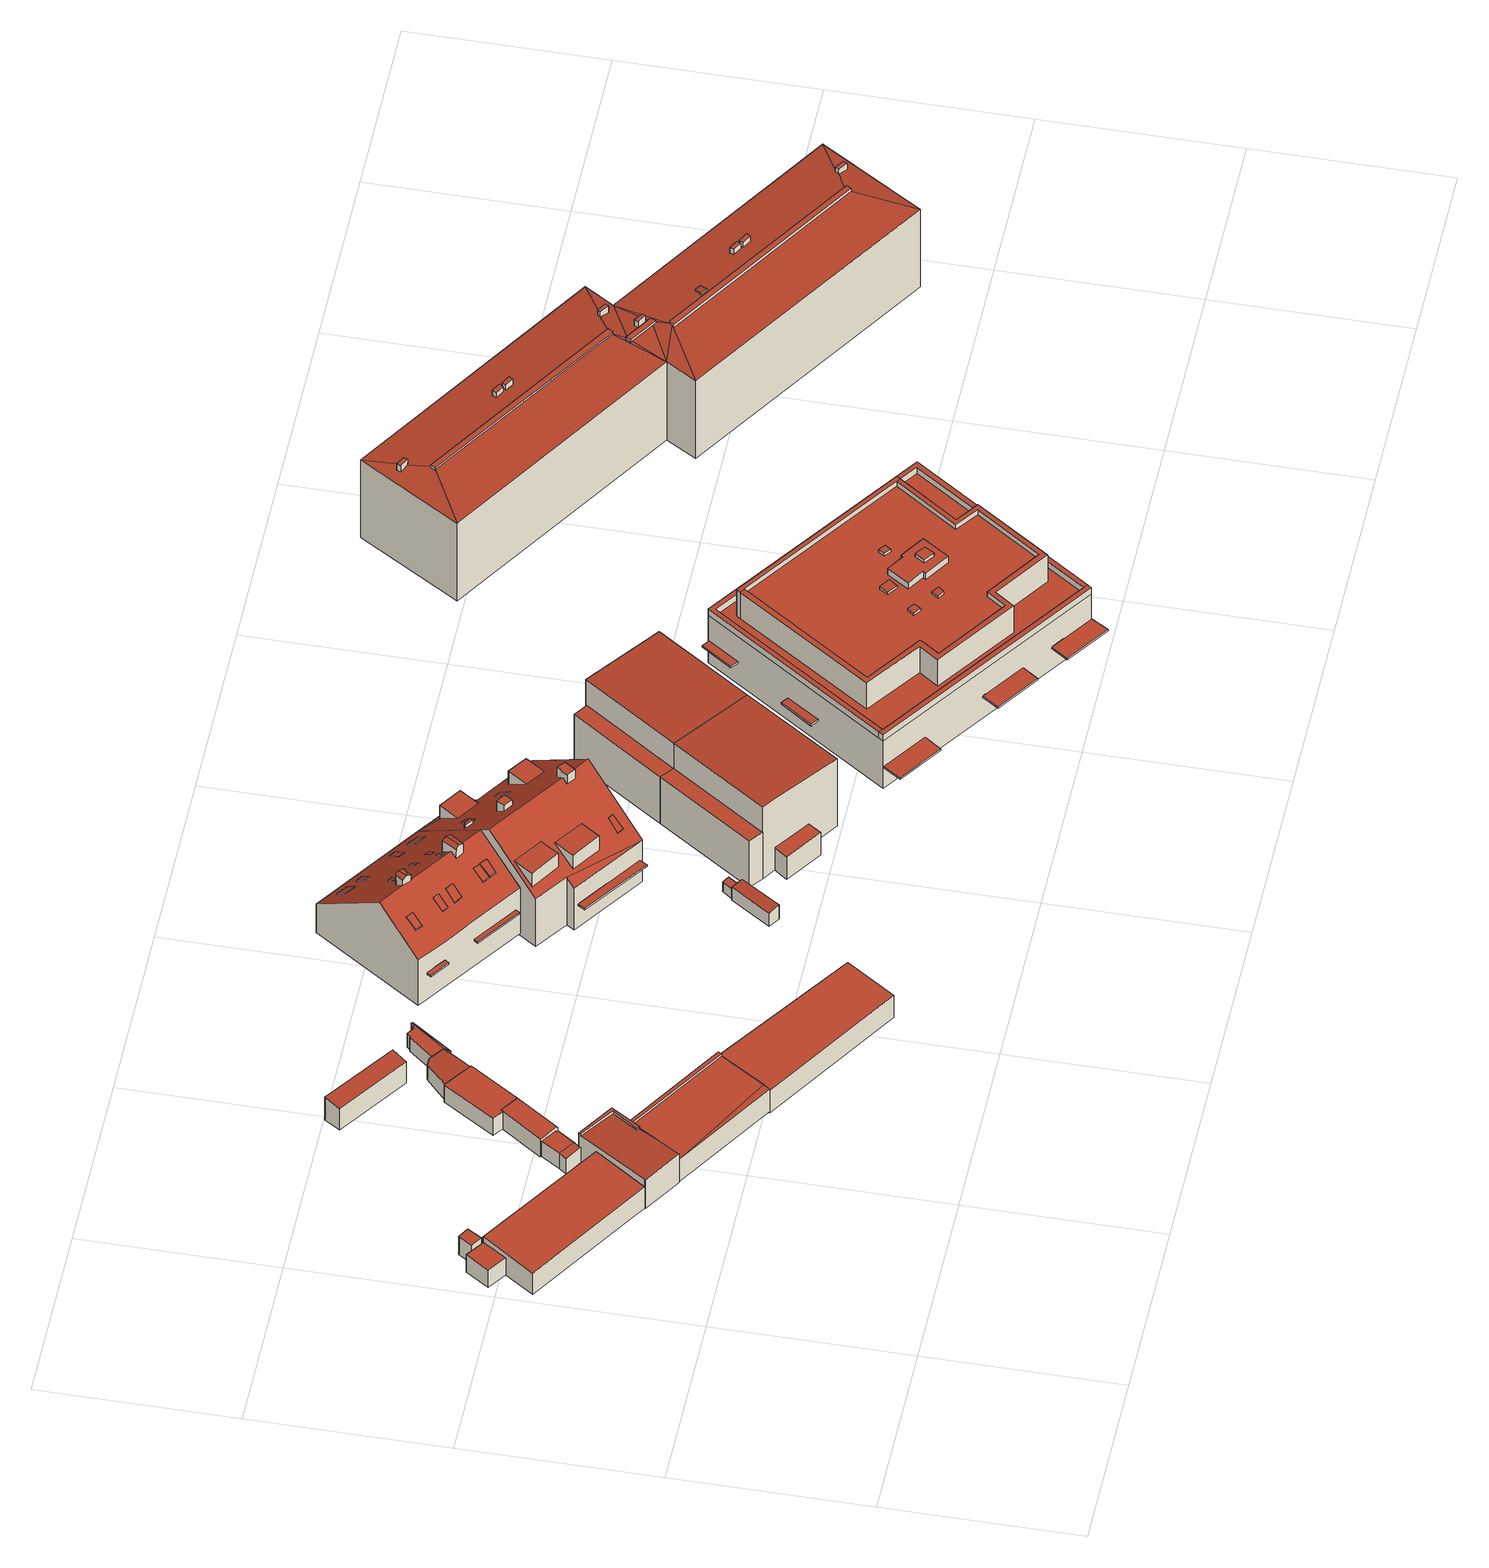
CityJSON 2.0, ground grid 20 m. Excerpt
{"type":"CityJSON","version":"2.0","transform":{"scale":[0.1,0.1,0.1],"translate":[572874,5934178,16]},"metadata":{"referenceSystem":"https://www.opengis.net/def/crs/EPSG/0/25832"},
"CityObjects":{
"building1":{"type":"Building","attributes":{"Grundfläche 2D":"2.112402","Grundhöhe NN":"17.023"},"geometry":[{"type":"Solid","lod":"3","boundaries":[[[[0,1,2,3]],[[4,5,3,2]],[[5,6,0,3]],[[6,7,1,0]],[[7,4,2,1]],[[7,6,5,4]]]],"semantics":{"surfaces":[{"type":"RoofSurface"},{"type":"WallSurface"},{"type":"GroundSurface"}],"values":[[0,1,1,1,1,2]]}}]},
"building2":{"type":"Building","attributes":{"Grundfläche 2D":"104.785261","Grundhöhe NN":"17.023"},"geometry":[{"type":"Solid","lod":"3","boundaries":[[[[8,9,10,11,12,13]],[[14,15,16,17]],[[11,10,18,19]],[[20,21,13,12,11,19,22,16,15]],[[23,9,8,13,21,24]],[[10,9,23,18]],[[17,16,22,25]],[[14,17,25,26]],[[15,14,26,20]],[[19,18,23,24,21,20,26,25,22]]]],"semantics":{"surfaces":[{"type":"RoofSurface"},{"type":"WallSurface"},{"type":"GroundSurface"}],"values":[[0,0,1,1,1,1,1,1,1,2]]}}]},
"building3":{"type":"Building","attributes":{"Grundfläche 2D":"140.704584","Grundhöhe NN":"16.959"},"children":["building3-1","building3-2"],"geometry":[{"type":"Solid","lod":"3","boundaries":[[[[27,28,29]],[[30,31,32,28,27]],[[33,32,31]],[[34,35,36,37,38,39,40,41]],[[42,43,44,45]],[[46,47,48,49,50,51]],[[45,44,52,53,54]],[[27,29,55,56]],[[33,31,57,58]],[[29,28,32,33,58,55]],[[44,43,59,60]],[[42,45,61,62]],[[47,46,63,64]],[[48,47,64,65]],[[49,48,65,66]],[[62,63,46,51,50,49,66,59,43,42]],[[52,44,60,67]],[[53,52,67,68]],[[54,69,61,45]],[[27,56,70,36,35,34,41,71,57,31,30]],[[36,70,69,54,37]],[[23,39,38,37,54,53,68]],[[40,39,23,72]],[[41,40,72,71]],[[57,71,72,23,68,67,60,59,66,65,64,63,62,61,69,70,56,55,58]]]],"semantics":{"surfaces":[{"type":"RoofSurface"},{"type":"WallSurface"},{"type":"GroundSurface"}],"values":[[0,0,0,0,0,0,0,1,1,1,1,1,1,1,1,1,1,1,1,1,1,1,1,1,2]]}}]},
"building3-1":{"type":"BuildingInstallation","parents":["building3"],"geometry":[{"type":"MultiSurface","lod":"3","boundaries":[[[73,74,75,76,77]],[[28,75,74,73,30,78]],[[76,75,28,29]],[[29,27,77,76]],[[27,30,73,77]]],"semantics":{"surfaces":[{"type":"RoofSurface"},{"type":"WallSurface"}],"values":[0,1,1,1,1]}}]},
"building3-2":{"type":"BuildingInstallation","parents":["building3"],"geometry":[{"type":"MultiSurface","lod":"3","boundaries":[[[79,80,81,82,83,84]],[[35,36,82,81]],[[83,82,36,37]],[[84,83,37,38]],[[38,85,79,84]],[[80,79,85,86]],[[86,35,81,80]]],"semantics":{"surfaces":[{"type":"RoofSurface"},{"type":"WallSurface"}],"values":[0,1,1,1,1,1,1]}}]},
"building4":{"type":"Building","attributes":{"Grundfläche 2D":"21.299457","Grundhöhe NN":"17.099"},"geometry":[{"type":"Solid","lod":"3","boundaries":[[[[48,47,87,88,89,90,91]],[[92,93,87,47]],[[93,94,95,89,88,87]],[[95,96,90,89]],[[96,97,91,90]],[[97,98,48,91]],[[98,92,47,48]],[[97,96,95,94,93,92,98]]]],"semantics":{"surfaces":[{"type":"RoofSurface"},{"type":"WallSurface"},{"type":"GroundSurface"}],"values":[[0,1,1,1,1,1,1,2]]}}]},
"building5":{"type":"Building","attributes":{"Grundfläche 2D":"16.387365","Grundhöhe NN":"17.254"},"geometry":[{"type":"Solid","lod":"3","boundaries":[[[[99,100,101,102,103]],[[104,105,106,103,102,101]],[[106,107,99,103]],[[107,108,100,99]],[[108,104,101,100]],[[104,108,107,106,105]]]],"semantics":{"surfaces":[{"type":"RoofSurface"},{"type":"WallSurface"},{"type":"GroundSurface"}],"values":[[0,1,1,1,1,2]]}}]},
"building6":{"type":"Building","attributes":{"Grundfläche 2D":"10.177778","Grundhöhe NN":"17.113"},"geometry":[{"type":"Solid","lod":"3","boundaries":[[[[109,110,111,112,113]],[[111,110,93,114]],[[112,111,114,115]],[[113,112,115,116]],[[109,113,116,94]],[[110,109,94,93]],[[115,114,93,94,116]]]],"semantics":{"surfaces":[{"type":"RoofSurface"},{"type":"WallSurface"},{"type":"GroundSurface"}],"values":[[0,1,1,1,1,1,2]]}}]},
"building7":{"type":"Building","attributes":{"Grundfläche 2D":"106.939407","Grundhöhe NN":"16.806"},"geometry":[{"type":"Solid","lod":"3","boundaries":[[[[117,118,119,120]],[[120,119,121,122]],[[117,120,122,123]],[[118,117,123,124]],[[119,118,124,121]],[[124,123,122,121]]]],"semantics":{"surfaces":[{"type":"RoofSurface"},{"type":"WallSurface"},{"type":"GroundSurface"}],"values":[[0,1,1,1,1,2]]}}]},
"building8":{"type":"Building","attributes":{"Grundfläche 2D":"6.292680","Grundhöhe NN":"17.254"},"geometry":[{"type":"Solid","lod":"3","boundaries":[[[[125,111,126,127,128,129,130,131]],[[132,111,133]],[[126,111,132]],[[134,126,132,135]],[[136,137,130,129]],[[137,138,131,130]],[[138,139,125,131]],[[139,140,111,125]],[[140,141,133,111]],[[141,142,132,133]],[[142,143,135,132]],[[143,144,134,135]],[[145,146,127,126]],[[144,145,126,134]],[[146,147,128,127]],[[147,136,129,128]],[[139,138,137,136,147,146,145,144,143,142,141,140]]]],"semantics":{"surfaces":[{"type":"RoofSurface"},{"type":"WallSurface"},{"type":"GroundSurface"}],"values":[[0,0,0,0,1,1,1,1,1,1,1,1,1,1,1,1,2]]}}]},
"building9":{"type":"Building","attributes":{"Grundfläche 2D":"179.509938","Grundhöhe NN":"16.967"},"children":["building9-1","building9-2","building9-3","building9-4","building9-5","building9-6","building9-7","building9-8","building9-9","building9-10","building9-11","building9-12","building9-13","building9-14","building9-15","building9-16","building9-17"],"geometry":[{"type":"Solid","lod":"3","boundaries":[[[[148,149,150,151,152,153,154,155,156]],[[157,151,150,149,148,156,155,154,158,159,160]],[[152,151,157,161,162]],[[153,152,162,163]],[[158,154,153,163,164]],[[157,160,159,158,164,161]],[[164,163,162,161]]]],"semantics":{"surfaces":[{"type":"RoofSurface"},{"type":"WallSurface"},{"type":"GroundSurface"}],"values":[[0,0,1,1,1,1,2]]}}]},
"building9-1":{"type":"BuildingInstallation","parents":["building9"],"geometry":[{"type":"MultiSurface","lod":"3","boundaries":[[[165,166,167,168]],[[168,167,169,170]],[[165,168,170,171]],[[166,165,171,172]],[[167,166,172,169]]],"semantics":{"surfaces":[{"type":"RoofSurface"},{"type":"WallSurface"}],"values":[0,1,1,1,1]}}]},
"building9-2":{"type":"BuildingInstallation","parents":["building9"],"geometry":[{"type":"MultiSurface","lod":"3","boundaries":[[[173,174,175,176]],[[176,175,177,178]],[[173,176,178,179]],[[174,173,179,180]],[[175,174,180,177]]],"semantics":{"surfaces":[{"type":"RoofSurface"},{"type":"WallSurface"}],"values":[0,1,1,1,1]}}]},
"building9-3":{"type":"BuildingInstallation","parents":["building9"],"geometry":[{"type":"MultiSurface","lod":"3","boundaries":[[[181,182,183,184]],[[184,183,185]],[[181,184,185,186]],[[182,181,186,187]],[[182,187,183]]],"semantics":{"surfaces":[{"type":"RoofSurface"},{"type":"WallSurface"}],"values":[0,1,1,1,1]}}]},
"building9-4":{"type":"BuildingInstallation","parents":["building9"],"geometry":[{"type":"MultiSurface","lod":"3","boundaries":[[[188,189,190,191,192,193]],[[194,195,191,190,189]],[[193,192,191,195,196]],[[196,197,188,193]],[[189,188,197,194]]],"semantics":{"surfaces":[{"type":"RoofSurface"},{"type":"WallSurface"}],"values":[0,1,1,1,1]}}]},
"building9-5":{"type":"BuildingInstallation","parents":["building9"],"geometry":[{"type":"MultiSurface","lod":"3","boundaries":[[[198,199,200,201]],[[201,200,202,203]],[[198,201,203,204]],[[199,198,204,205]],[[200,199,205,202]]],"semantics":{"surfaces":[{"type":"RoofSurface"},{"type":"WallSurface"}],"values":[0,1,1,1,1]}}]},
"building9-6":{"type":"BuildingInstallation","parents":["building9"],"geometry":[{"type":"MultiSurface","lod":"3","boundaries":[[[206,207,208,209,210,211]],[[212,209,208,207,213,214]],[[211,210,215,216]],[[213,207,206,211,216,217]],[[210,209,212,215]]],"semantics":{"surfaces":[{"type":"RoofSurface"},{"type":"WallSurface"}],"values":[0,1,1,1,1]}}]},
"building9-7":{"type":"BuildingInstallation","parents":["building9"],"geometry":[{"type":"MultiSurface","lod":"3","boundaries":[[[218,219,220,221,222]],[[223,224,219,218,225]],[[226,150,227,222,221,220]],[[227,228,229,225,218,222]],[[230,224,223,225,229,149]],[[224,230,226,220,219]]],"semantics":{"surfaces":[{"type":"RoofSurface"},{"type":"WallSurface"}],"values":[0,0,1,1,1,1]}}]},
"building9-8":{"type":"BuildingInstallation","parents":["building9"],"geometry":[{"type":"MultiSurface","lod":"3","boundaries":[[[231,232,233,234,235,236]],[[237,238,236,235]],[[239,237,235,234]],[[232,231,236,238,240]],[[240,239,234,233,232]]],"semantics":{"surfaces":[{"type":"RoofSurface"},{"type":"WallSurface"}],"values":[0,1,1,1,1]}}]},
"building9-9":{"type":"BuildingInstallation","parents":["building9"],"geometry":[{"type":"MultiSurface","lod":"3","boundaries":[[[241,242,243,244,245]],[[244,246,247,245]],[[247,248,241,245]],[[248,249,242,241]],[[249,246,244,243,242]]],"semantics":{"surfaces":[{"type":"RoofSurface"},{"type":"WallSurface"}],"values":[0,1,1,1,1]}}]},
"building9-10":{"type":"BuildingInstallation","parents":["building9"],"geometry":[{"type":"MultiSurface","lod":"3","boundaries":[[[250,251,252,253]],[[253,252,254,255]],[[250,253,255,256]],[[251,250,256,257]],[[252,251,257,254]]],"semantics":{"surfaces":[{"type":"RoofSurface"},{"type":"WallSurface"}],"values":[0,1,1,1,1]}}]},
"building9-11":{"type":"BuildingInstallation","parents":["building9"],"geometry":[{"type":"MultiSurface","lod":"3","boundaries":[[[258,259,260,261]],[[261,260,262,263]],[[258,261,263,264]],[[259,258,264,265]],[[260,259,265,262]]],"semantics":{"surfaces":[{"type":"RoofSurface"},{"type":"WallSurface"}],"values":[0,1,1,1,1]}}]},
"building9-12":{"type":"BuildingInstallation","parents":["building9"],"geometry":[{"type":"MultiSurface","lod":"3","boundaries":[[[266,267,268,269]],[[267,270,271,268]],[[268,271,272,273,274]],[[275,270,267,266,269,276,148]],[[270,275,277,272,271]],[[277,155,274,273,272]],[[155,156,276,269,268,274]]],"semantics":{"surfaces":[{"type":"RoofSurface"},{"type":"WallSurface"}],"values":[0,0,0,1,1,1,1]}}]},
"building9-13":{"type":"BuildingInstallation","parents":["building9"],"geometry":[{"type":"MultiSurface","lod":"3","boundaries":[[[278,279,280,281]],[[281,280,282,283]],[[278,281,283,284]],[[279,278,284,285]],[[280,279,285,282]]],"semantics":{"surfaces":[{"type":"RoofSurface"},{"type":"WallSurface"}],"values":[0,1,1,1,1]}}]},
"building9-14":{"type":"BuildingInstallation","parents":["building9"],"geometry":[{"type":"MultiSurface","lod":"3","boundaries":[[[286,287,288,289]],[[289,288,290,291]],[[286,289,291,292]],[[292,293,287,286]],[[293,290,288,287]]],"semantics":{"surfaces":[{"type":"RoofSurface"},{"type":"WallSurface"}],"values":[0,1,1,1,1]}}]},
"building9-15":{"type":"BuildingInstallation","parents":["building9"],"geometry":[{"type":"MultiSurface","lod":"3","boundaries":[[[294,295,296,297]],[[296,295,298,299]],[[297,296,299,300]],[[294,297,300,301]],[[295,294,301,298]]],"semantics":{"surfaces":[{"type":"RoofSurface"},{"type":"WallSurface"}],"values":[0,1,1,1,1]}}]},
"building9-16":{"type":"BuildingInstallation","parents":["building9"],"geometry":[{"type":"MultiSurface","lod":"3","boundaries":[[[302,303,304,305]],[[304,306,307,305]],[[304,303,308,306]],[[303,302,309,308]],[[302,305,307,309]],[[308,309,307,306]]],"semantics":{"surfaces":[{"type":"RoofSurface"},{"type":"WallSurface"},{"type":"OuterCeilingSurface"}],"values":[0,1,1,1,1,2]}}]},
"building9-17":{"type":"BuildingInstallation","parents":["building9"],"geometry":[{"type":"MultiSurface","lod":"3","boundaries":[[[310,311,312,313]],[[314,315,313,312]],[[315,316,310,313]],[[316,317,311,310]],[[317,314,312,311]],[[317,316,315,314]]],"semantics":{"surfaces":[{"type":"RoofSurface"},{"type":"WallSurface"},{"type":"OuterCeilingSurface"}],"values":[0,1,1,1,1,2]}}]},
"building10":{"type":"Building","attributes":{"Grundfläche 2D":"7.657174","Grundhöhe NN":"16.709"},"geometry":[{"type":"Solid","lod":"3","boundaries":[[[[318,319,320,321]],[[322,323,324,325,326,327]],[[318,321,328,329]],[[319,318,329,330]],[[320,319,330,331]],[[325,324,332,333]],[[331,334,322,327,326,325,333,328,321,320]],[[323,322,334,335]],[[324,323,335,332]],[[332,335,334,331,330,329,328,333]]]],"semantics":{"surfaces":[{"type":"RoofSurface"},{"type":"WallSurface"},{"type":"GroundSurface"}],"values":[[0,0,1,1,1,1,1,1,1,2]]}}]},
"building11":{"type":"Building","attributes":{"Grundfläche 2D":"197.052446","Grundhöhe NN":"16.742"},"children":["building11-1","building11-2","building11-3","building11-4","building11-5","building11-6","building11-7","building11-8","building11-9","building11-10","building11-11","building11-12"],"geometry":[{"type":"Solid","lod":"3","boundaries":[[[[336,337,338]],[[339,340,341,338,337,342,343,344]],[[345,346,347,348,152]],[[339,344,343,349,347,346,345,152,151,340]],[[338,341,350,351]],[[336,338,351,352]],[[337,336,352,353,342]],[[349,343,342,353,354]],[[355,347,349,354,356,357]],[[347,355,357,356,358,348]],[[152,348,358,359]],[[341,340,151,152,359,350]],[[352,351,350,359,358,356,354,353]]]],"semantics":{"surfaces":[{"type":"RoofSurface"},{"type":"WallSurface"},{"type":"GroundSurface"}],"values":[[0,0,0,0,1,1,1,1,1,1,1,1,2]]}}]},
"building11-1":{"type":"BuildingInstallation","parents":["building11"],"geometry":[{"type":"MultiSurface","lod":"3","boundaries":[[[360,361,362,363]],[[363,362,364,365]],[[360,363,365,366]],[[361,360,366,367]],[[362,361,367,364]]],"semantics":{"surfaces":[{"type":"RoofSurface"},{"type":"WallSurface"}],"values":[0,1,1,1,1]}}]},
"building11-2":{"type":"BuildingInstallation","parents":["building11"],"geometry":[{"type":"MultiSurface","lod":"3","boundaries":[[[368,369,370,371]],[[368,371,372,373]],[[370,369,374,375]],[[371,370,375,372]],[[369,368,373,374]]],"semantics":{"surfaces":[{"type":"RoofSurface"},{"type":"WallSurface"}],"values":[0,1,1,1,1]}}]},
"building11-3":{"type":"BuildingInstallation","parents":["building11"],"geometry":[{"type":"MultiSurface","lod":"3","boundaries":[[[376,377,378,379,380,381]],[[380,379,382,383]],[[380,383,345,381]],[[379,378,377,346,382]]],"semantics":{"surfaces":[{"type":"RoofSurface"},{"type":"WallSurface"}],"values":[0,1,1,1]}}]},
"building11-4":{"type":"BuildingInstallation","parents":["building11"],"geometry":[{"type":"MultiSurface","lod":"3","boundaries":[[[384,385,386,387]],[[387,386,388,389]],[[384,387,389,390]],[[385,384,390,391]],[[386,385,391,388]]],"semantics":{"surfaces":[{"type":"RoofSurface"},{"type":"WallSurface"}],"values":[0,1,1,1,1]}}]},
"building11-5":{"type":"BuildingInstallation","parents":["building11"],"geometry":[{"type":"MultiSurface","lod":"3","boundaries":[[[392,393,394,395]],[[393,392,396,397]],[[395,394,398,399]],[[392,395,399,396]],[[394,393,397,398]]],"semantics":{"surfaces":[{"type":"RoofSurface"},{"type":"WallSurface"}],"values":[0,1,1,1,1]}}]},
"building11-6":{"type":"BuildingInstallation","parents":["building11"],"geometry":[{"type":"MultiSurface","lod":"3","boundaries":[[[400,401,402,403]],[[401,400,404,405]],[[405,402,401]],[[400,403,404]]],"semantics":{"surfaces":[{"type":"RoofSurface"},{"type":"WallSurface"}],"values":[0,1,1,1]}}]},
"building11-7":{"type":"BuildingInstallation","parents":["building11"],"geometry":[{"type":"MultiSurface","lod":"3","boundaries":[[[406,407,408,409]],[[408,407,410]],[[411,406,409]],[[407,406,411,410]]],"semantics":{"surfaces":[{"type":"RoofSurface"},{"type":"WallSurface"}],"values":[0,1,1,1]}}]},
"building11-8":{"type":"BuildingInstallation","parents":["building11"],"geometry":[{"type":"MultiSurface","lod":"3","boundaries":[[[412,413,414,415,416]],[[417,418,415,414]],[[416,415,418]],[[414,413,419,417]]],"semantics":{"surfaces":[{"type":"RoofSurface"},{"type":"WallSurface"}],"values":[0,1,1,1]}}]},
"building11-9":{"type":"BuildingInstallation","parents":["building11"],"geometry":[{"type":"MultiSurface","lod":"3","boundaries":[[[420,421,422,423]],[[423,422,424,425]],[[420,423,425,426]],[[421,420,426,427]],[[422,421,427,424]]],"semantics":{"surfaces":[{"type":"RoofSurface"},{"type":"WallSurface"}],"values":[0,1,1,1,1]}}]},
"building11-10":{"type":"BuildingInstallation","parents":["building11"],"geometry":[{"type":"MultiSurface","lod":"3","boundaries":[[[428,429,430,431,432,433]],[[339,434,431,430,429,428,435,436]],[[434,437,432,431]],[[438,433,432,437,344]],[[438,435,428,433]]],"semantics":{"surfaces":[{"type":"RoofSurface"},{"type":"WallSurface"}],"values":[0,1,1,1,1]}}]},
"building11-11":{"type":"BuildingInstallation","parents":["building11"],"geometry":[{"type":"MultiSurface","lod":"3","boundaries":[[[439,355,440,441]],[[442,357,355,439]],[[357,443,440,355]],[[443,444,441,440]],[[444,442,439,441]],[[357,442,444,443]]],"semantics":{"surfaces":[{"type":"RoofSurface"},{"type":"WallSurface"},{"type":"OuterCeilingSurface"}],"values":[0,1,1,1,1,2]}}]},
"building11-12":{"type":"BuildingInstallation","parents":["building11"],"geometry":[{"type":"MultiSurface","lod":"3","boundaries":[[[445,446,447,448]],[[449,450,448,447]],[[450,451,445,448]],[[451,452,446,445]],[[452,449,447,446]],[[452,451,450,449]]],"semantics":{"surfaces":[{"type":"RoofSurface"},{"type":"WallSurface"},{"type":"OuterCeilingSurface"}],"values":[0,1,1,1,1,2]}}]},
"building12":{"type":"Building","attributes":{"Grundfläche 2D":"140.951532","Grundhöhe NN":"16.709"},"geometry":[{"type":"Solid","lod":"3","boundaries":[[[[453,454,455,456]],[[457,458,459,460]],[[461,462,463,464,465]],[[453,456,466,467]],[[454,453,467,468]],[[455,454,468,469]],[[460,459,470,471]],[[457,460,471,472]],[[458,457,472,473]],[[455,469,474,463,462,461,458,473,466,456]],[[464,463,474,475]],[[464,475,470,459,465]],[[465,459,458,461]],[[472,471,470,475,474,469,468,467,466,473]]]],"semantics":{"surfaces":[{"type":"RoofSurface"},{"type":"WallSurface"},{"type":"GroundSurface"}],"values":[[0,0,0,1,1,1,1,1,1,1,1,1,1,2]]}}]},
"building13":{"type":"Building","attributes":{"Grundfläche 2D":"131.861719","Grundhöhe NN":"16.690"},"children":["building13-1"],"geometry":[{"type":"Solid","lod":"3","boundaries":[[[[460,459,476,477]],[[478,479,465,464]],[[478,464,475,480]],[[479,478,480,481]],[[459,465,479,481,482,476]],[[465,459,470,475,464]],[[477,476,482,483]],[[460,477,483,471]],[[459,460,471,470]],[[481,480,475,470,471,483,482]]]],"semantics":{"surfaces":[{"type":"RoofSurface"},{"type":"WallSurface"},{"type":"GroundSurface"}],"values":[[0,0,1,1,1,1,1,1,1,2]]}}]},
"building13-1":{"type":"BuildingInstallation","parents":["building13"],"geometry":[{"type":"MultiSurface","lod":"3","boundaries":[[[484,485,486,487]],[[488,489,486,485]],[[489,490,487,486]],[[490,491,484,487]],[[491,488,485,484]],[[488,491,490,489]]],"semantics":{"surfaces":[{"type":"RoofSurface"},{"type":"WallSurface"},{"type":"OuterCeilingSurface"}],"values":[0,1,1,1,1,2]}}]},
"building14":{"type":"Building","attributes":{"Grundfläche 2D":"628.566143","Grundhöhe NN":"16.761"},"children":["building14-1","building14-2","building14-3","building14-4","building14-5","building14-6","building14-7","building14-8","building14-9","building14-10","building14-11"],"geometry":[{"type":"MultiSurface","lod":"3","boundaries":[[[492,493,494,495,496,497]],[[498,499,500,501,502,503]],[[498,504,505,506,507,508,509,510,511,503,502,512,513,514,515,516,517,518,519,499]],[[520,521,522,523,524,525,526,527,528,529],[530,531,532,533,534,535,536,537],[538,539,540,541],[542,543,544,545],[546,547,548,549],[550,551,552,553]],[[554,555,556,557,558,559,560,561],[562,563,564,565]],[[566,567,493,492,568,569,497,496,570]],[[571,572,573,574],[575,576,577,578,579,580,581,582,583,584,585,586]],[[587,588,495,494]],[[513,583,582,514]],[[588,589,496,495]],[[497,571,574,492]],[[590,587,494,493]],[[500,575,586,501]],[[585,502,501,586]],[[503,527,526,498]],[[499,576,575,500]],[[584,512,502,585]],[[512,584,583,513]],[[514,582,581,515]],[[515,581,580,516]],[[516,580,579,517]],[[517,579,578,518]],[[518,578,577,519]],[[519,577,576,499]],[[504,498,526,525]],[[505,504,525,524]],[[506,505,524,523]],[[507,506,523,522]],[[508,507,522,521]],[[509,508,521,520]],[[510,509,520,529]],[[511,510,529,528]],[[503,511,528,527]],[[560,559,536,535]],[[561,560,535,534]],[[554,561,534,533]],[[555,554,533,532]],[[556,555,532,531]],[[557,556,531,530]],[[558,557,530,537]],[[559,558,537,536]],[[568,492,574,573]],[[569,568,573,572]],[[497,569,572,571]],[[589,591,570,496]],[[591,592,593,567,566,570]],[[593,590,493,567]],[[589,588,594,595,596,597,591]],[[598,593,592,591,597,599]],[[600,601,587,590,593,598,602]],[[602,596,595,594,588,587,601,600]],[[596,602,598,599,597]]],"semantics":{"surfaces":[{"type":"RoofSurface"},{"type":"WallSurface"},{"type":"GroundSurface"}],"values":[0,0,0,0,0,0,0,1,1,1,1,1,1,1,1,1,1,1,1,1,1,1,1,1,1,1,1,1,1,1,1,1,1,1,1,1,1,1,1,1,1,1,1,1,1,1,1,1,1,1,1,2]}}]},
"building14-1":{"type":"BuildingInstallation","parents":["building14"],"geometry":[{"type":"MultiSurface","lod":"3","boundaries":[[[603,604,605,606]],[[606,605,539,538]],[[603,606,538,541]],[[604,603,541,540]],[[605,604,540,539]]],"semantics":{"surfaces":[{"type":"RoofSurface"},{"type":"WallSurface"}],"values":[0,1,1,1,1]}}]},
"building14-2":{"type":"BuildingInstallation","parents":["building14"],"geometry":[{"type":"MultiSurface","lod":"3","boundaries":[[[607,608,609,610]],[[610,609,550,553]],[[607,610,553,552]],[[608,607,552,551]],[[609,608,551,550]]],"semantics":{"surfaces":[{"type":"RoofSurface"},{"type":"WallSurface"}],"values":[0,1,1,1,1]}}]},
"building14-3":{"type":"BuildingInstallation","parents":["building14"],"geometry":[{"type":"MultiSurface","lod":"3","boundaries":[[[611,612,613,614]],[[614,613,562,565]],[[611,614,565,564]],[[612,611,564,563]],[[613,612,563,562]]],"semantics":{"surfaces":[{"type":"RoofSurface"},{"type":"WallSurface"}],"values":[0,1,1,1,1]}}]},
"building14-4":{"type":"BuildingInstallation","parents":["building14"],"geometry":[{"type":"MultiSurface","lod":"3","boundaries":[[[615,616,617,618]],[[618,617,542,545]],[[615,618,545,544]],[[616,615,544,543]],[[617,616,543,542]]],"semantics":{"surfaces":[{"type":"RoofSurface"},{"type":"WallSurface"}],"values":[0,1,1,1,1]}}]},
"building14-5":{"type":"BuildingInstallation","parents":["building14"],"geometry":[{"type":"MultiSurface","lod":"3","boundaries":[[[619,620,621,622]],[[622,621,546,549]],[[619,622,549,548]],[[620,619,548,547]],[[621,620,547,546]]],"semantics":{"surfaces":[{"type":"RoofSurface"},{"type":"WallSurface"}],"values":[0,1,1,1,1]}}]},
"building14-6":{"type":"BuildingInstallation","parents":["building14"],"geometry":[{"type":"MultiSurface","lod":"3","boundaries":[[[623,624,625,626]],[[627,628,626,625]],[[628,629,623,626]],[[629,630,624,623]],[[630,627,625,624]],[[630,629,628,627]]],"semantics":{"surfaces":[{"type":"RoofSurface"},{"type":"WallSurface"},{"type":"OuterCeilingSurface"}],"values":[0,1,1,1,1,2]}}]},
"building14-7":{"type":"BuildingInstallation","parents":["building14"],"geometry":[{"type":"MultiSurface","lod":"3","boundaries":[[[631,632,633,634]],[[635,636,633,632]],[[636,637,634,633]],[[637,638,631,634]],[[638,635,632,631]],[[635,638,637,636]]],"semantics":{"surfaces":[{"type":"RoofSurface"},{"type":"WallSurface"},{"type":"OuterCeilingSurface"}],"values":[0,1,1,1,1,2]}}]},
"building14-8":{"type":"BuildingInstallation","parents":["building14"],"geometry":[{"type":"MultiSurface","lod":"3","boundaries":[[[639,640,641,642]],[[640,643,644,641]],[[642,641,644,645]],[[639,642,645,646]],[[640,639,646,643]],[[644,643,646,645]]],"semantics":{"surfaces":[{"type":"RoofSurface"},{"type":"WallSurface"},{"type":"OuterCeilingSurface"}],"values":[0,1,1,1,1,2]}}]},
"building14-9":{"type":"BuildingInstallation","parents":["building14"],"geometry":[{"type":"MultiSurface","lod":"3","boundaries":[[[647,648,649,601]],[[649,650,600,601]],[[600,651,647,601]],[[648,647,651,652]],[[649,648,652,650]],[[652,651,600,650]]],"semantics":{"surfaces":[{"type":"RoofSurface"},{"type":"WallSurface"},{"type":"OuterCeilingSurface"}],"values":[0,1,1,1,1,2]}}]},
"building14-10":{"type":"BuildingInstallation","parents":["building14"],"geometry":[{"type":"MultiSurface","lod":"3","boundaries":[[[653,594,654,655]],[[655,654,656,657]],[[653,655,657,658]],[[594,653,658,595]],[[654,594,595,656]],[[595,658,657,656]]],"semantics":{"surfaces":[{"type":"RoofSurface"},{"type":"WallSurface"},{"type":"OuterCeilingSurface"}],"values":[0,1,1,1,1,2]}}]},
"building14-11":{"type":"BuildingInstallation","parents":["building14"],"geometry":[{"type":"MultiSurface","lod":"3","boundaries":[[[659,660,661,662]],[[663,664,662,661]],[[664,665,659,662]],[[665,666,660,659]],[[666,663,661,660]],[[666,665,664,663]]],"semantics":{"surfaces":[{"type":"RoofSurface"},{"type":"WallSurface"},{"type":"OuterCeilingSurface"}],"values":[0,1,1,1,1,2]}}]},
"building15":{"type":"Building","attributes":{"Grundfläche 2D":"734.844241","Grundhöhe NN":"16.909"},"children":["building15-1","building15-2","building15-3","building15-4","building15-5","building15-6","building15-7","building15-8","building15-9","building15-10"],"geometry":[{"type":"Solid","lod":"3","boundaries":[[[[667,668,669,670,671]],[[672,673,674,675,676]],[[677,678,679,680,681,682,683,684]],[[685,682,681,680,679,686,687,688]],[[689,684,683,690]],[[691,692,690,693]],[[690,692,694,695,696,697]],[[698,699,690,697,696]],[[690,699,698,700,689]],[[691,693,701,702,703]],[[704,705,706,702,701,707,708,709]],[[707,710,694,704,709,708]],[[685,688,687,686,700,698,710]],[[710,711,694]],[[711,696,695]],[[711,695,694]],[[696,711,710,698]],[[692,691,703,668,667,671,694]],[[706,669,668,703,702]],[[706,705,670,669]],[[704,694,671,670,705]],[[678,677,672,676]],[[677,684,689,700,674,673,672]],[[675,674,700,686]],[[675,686,679,678,676]],[[712,713,683,682]],[[713,714,690,683]],[[714,715,693,690]],[[715,716,701,693]],[[716,717,707,701]],[[717,718,710,707]],[[718,719,685,710]],[[719,712,682,685]],[[713,712,719,718,717,716,715,714]]]],"semantics":{"surfaces":[{"type":"RoofSurface"},{"type":"WallSurface"},{"type":"GroundSurface"}],"values":[[0,0,0,0,0,0,0,0,0,0,0,0,0,0,0,0,0,1,1,1,1,1,1,1,1,1,1,1,1,1,1,1,1,2]]}}]},
"building15-1":{"type":"BuildingInstallation","parents":["building15"],"geometry":[{"type":"MultiSurface","lod":"3","boundaries":[[[720,721,722,723]],[[723,722,724,725]],[[720,723,725,726]],[[726,727,721,720]],[[727,724,722,721]]],"semantics":{"surfaces":[{"type":"RoofSurface"},{"type":"WallSurface"}],"values":[0,1,1,1,1]}}]},
"building15-2":{"type":"BuildingInstallation","parents":["building15"],"geometry":[{"type":"MultiSurface","lod":"3","boundaries":[[[728,729,730,731,732]],[[733,734,729,728]],[[697,735,730,729,734,699]],[[735,695,736,732,731,730]],[[736,711,698,733,728,732]]],"semantics":{"surfaces":[{"type":"RoofSurface"},{"type":"WallSurface"}],"values":[0,1,1,1,1]}}]},
"building15-3":{"type":"BuildingInstallation","parents":["building15"],"geometry":[{"type":"MultiSurface","lod":"3","boundaries":[[[737,738,739,740,741]],[[739,738,737,742,709,743]],[[743,744,740,739]],[[744,745,741,740]],[[708,742,737,741,745]]],"semantics":{"surfaces":[{"type":"RoofSurface"},{"type":"WallSurface"}],"values":[0,1,1,1,1]}}]},
"building15-4":{"type":"BuildingInstallation","parents":["building15"],"geometry":[{"type":"MultiSurface","lod":"3","boundaries":[[[746,747,748,749]],[[749,748,750,751]],[[746,749,751,752]],[[747,746,752,753]],[[748,747,753,750]]],"semantics":{"surfaces":[{"type":"RoofSurface"},{"type":"WallSurface"}],"values":[0,1,1,1,1]}}]},
"building15-5":{"type":"BuildingInstallation","parents":["building15"],"geometry":[{"type":"MultiSurface","lod":"3","boundaries":[[[754,755,756,757]],[[757,756,758,759]],[[754,757,759,760]],[[755,754,760,761]],[[756,755,761,758]]],"semantics":{"surfaces":[{"type":"RoofSurface"},{"type":"WallSurface"}],"values":[0,1,1,1,1]}}]},
"building15-6":{"type":"BuildingInstallation","parents":["building15"],"geometry":[{"type":"MultiSurface","lod":"3","boundaries":[[[762,763,764,765]],[[765,764,766,767]],[[762,765,767,768]],[[768,769,763,762]],[[769,766,764,763]]],"semantics":{"surfaces":[{"type":"RoofSurface"},{"type":"WallSurface"}],"values":[0,1,1,1,1]}}]},
"building15-7":{"type":"BuildingInstallation","parents":["building15"],"geometry":[{"type":"MultiSurface","lod":"3","boundaries":[[[770,771,772,773,774]],[[680,775,772,771,776]],[[775,681,777,774,773,772]],[[777,778,770,774]],[[778,776,771,770]]],"semantics":{"surfaces":[{"type":"RoofSurface"},{"type":"WallSurface"}],"values":[0,1,1,1,1]}}]},
"building15-8":{"type":"BuildingInstallation","parents":["building15"],"geometry":[{"type":"MultiSurface","lod":"3","boundaries":[[[779,780,781,782]],[[783,784,780,779]],[[688,785,781,780,784]],[[785,687,782,781]],[[687,783,779,782]]],"semantics":{"surfaces":[{"type":"RoofSurface"},{"type":"WallSurface"}],"values":[0,1,1,1,1]}}]},
"building15-9":{"type":"BuildingInstallation","parents":["building15"],"geometry":[{"type":"MultiSurface","lod":"3","boundaries":[[[786,787,788,789]],[[789,788,790,791]],[[786,789,791,792]],[[787,786,792,793]],[[788,787,793,790]]],"semantics":{"surfaces":[{"type":"RoofSurface"},{"type":"WallSurface"}],"values":[0,1,1,1,1]}}]},
"building15-10":{"type":"BuildingInstallation","parents":["building15"],"geometry":[{"type":"MultiSurface","lod":"3","boundaries":[[[794,795,796,797]],[[797,796,798,799]],[[794,797,799,800]],[[795,794,800,801]],[[796,795,801,798]]],"semantics":{"surfaces":[{"type":"RoofSurface"},{"type":"WallSurface"}],"values":[0,1,1,1,1]}}]}
},
"vertices":[
[46,443,34],[37,429,34],[48,422,34],[57,437,34],[48,422,10],[57,437,10],[46,443,10],[37,429,10],
[130,290,38],[138,285,38],[173,338,40],[44,420,40],[44,419,40],[8,366,38],[9,408,33],[28,395,33],[44,419,33],[25,432,33],[173,338,10],[44,420,10],[28,395,10],[8,366,10],[44,419,10],[138,285,10],[130,290,10],[25,432,10],[9,408,10],
[214,316,39],[318,247,39],[320,251,39],[212,313,39],[177,261,39],[289,202,39],[284,195,39],[177,261,48],[205,303,46],[224,333,44],[186,357,44],[185,355,45],[138,285,48],[138,284,48],[177,260,48],[203,381,30],[186,392,30],[174,373,30],[190,362,30],[203,380,34],[233,424,34],[215,436,34],[185,393,34],[186,392,34],[203,381,34],[168,365,30],[185,355,30],[186,357,30],[320,251,10],[214,316,10],[177,261,10],[284,195,10],[186,392,10],[174,373,10],[190,362,10],[203,381,10],[203,380,10],[233,424,10],[215,436,10],[185,393,10],[168,365,10],[185,355,10],[186,357,10],[224,333,10],[177,260,10],[138,284,10],
[212,313,42],[315,249,42],[318,247,42],[320,251,42],[214,316,42],[315,249,39],
[220,331,48],[202,305,48],[205,303,48],[224,333,48],[186,357,48],[185,355,48],[220,331,45],[202,305,46],
[266,474,34],[239,493,34],[237,494,34],[203,441,34],[213,434,34],[233,424,11],[266,474,11],[239,493,11],[237,494,11],[203,441,11],[213,434,11],[215,436,11],
[181,582,41],[253,533,41],[263,548,44],[193,596,44],[191,598,44],[263,548,13],[193,596,13],[191,598,13],[181,582,13],[253,533,13],
[239,493,32],[266,474,32],[286,504,31],[272,515,30],[263,515,30],[286,504,11],[272,515,11],[263,515,11],
[462,156,37],[320,251,37],[284,195,37],[428,106,37],[284,195,8],[428,106,8],[462,156,8],[320,251,8],
[274,513,31],[311,537,31],[308,538,31],[307,536,31],[299,541,31],[295,537,31],[294,538,31],[284,497,31],[282,499,31],[313,540,31],[314,539,31],[299,541,13],[295,537,13],[294,538,13],[274,513,13],[286,504,13],[282,499,13],[284,497,13],[314,539,13],[313,540,13],[311,537,13],[308,538,13],[307,536,13],
[420,561,110],[463,532,110],[472,526,110],[496,510,110],[543,578,48],[432,653,48],[385,584,110],[411,567,110],[415,564,110],[467,467,70],[357,542,70],[385,522,70],[417,501,70],[467,467,10],[543,578,10],[432,653,10],[357,542,10],
[467,543,102],[464,546,102],[459,540,108],[463,537,108],[459,540,107],[463,537,107],[467,543,101],[464,546,101],
[454,612,66],[459,608,66],[465,617,58],[459,620,58],[465,617,57],[459,620,57],[454,612,65],[459,608,65],
[470,552,95],[474,550,95],[479,556,89],[475,559,89],[475,559,88],[470,552,94],[474,550,94],
[460,495,86],[466,505,95],[465,506,95],[460,510,95],[457,505,91],[453,499,86],[466,505,94],[460,510,94],[453,499,85],[460,495,85],
[497,596,58],[490,586,66],[496,582,66],[503,592,58],[496,582,65],[503,592,57],[497,596,57],[490,586,65],
[460,569,89],[458,570,89],[457,569,91],[454,564,95],[458,561,95],[462,567,89],[454,564,94],[458,570,88],[457,569,90],[458,561,94],[462,567,88],[460,569,88],
[473,538,119],[464,524,119],[468,521,117],[472,526,117],[478,535,117],[463,532,117],[460,526,117],[469,541,117],[468,521,105],[478,535,102],[473,538,102],[469,541,102],[460,526,105],
[416,527,87],[421,535,95],[416,539,95],[415,539,95],[409,529,85],[415,525,85],[409,529,84],[415,525,84],[415,539,94],[421,535,94],
[520,567,66],[526,575,58],[525,576,58],[515,583,58],[509,574,66],[515,583,57],[509,574,65],[520,567,65],[526,575,57],
[437,525,95],[429,530,95],[422,520,85],[430,515,86],[422,520,84],[430,515,85],[437,525,94],[429,530,94],
[435,576,95],[440,583,89],[435,586,89],[431,579,95],[435,586,88],[431,579,94],[435,576,94],[440,583,88],
[420,561,117],[422,565,117],[415,564,119],[419,561,117],[426,569,117],[421,573,119],[418,575,117],[417,575,117],[411,567,117],[426,569,102],[419,561,109],[418,575,102],
[439,635,58],[433,626,66],[444,618,66],[450,627,58],[444,618,65],[450,627,57],[439,635,57],[433,626,65],
[461,494,86],[467,490,86],[474,500,95],[467,505,95],[474,500,94],[467,505,94],[461,494,85],[467,490,85],
[386,559,95],[380,549,86],[386,544,86],[393,554,95],[380,549,85],[386,544,85],[393,554,94],[386,559,94],
[414,497,46],[459,466,46],[462,471,46],[417,501,46],[462,471,44],[417,501,44],[459,466,44],[414,497,44],
[363,531,46],[382,518,46],[385,522,46],[366,536,46],[385,522,44],[366,536,44],[363,531,44],[382,518,44],
[566,289,20],[559,293,20],[551,282,20],[558,277,20],[550,283,24],[523,242,24],[534,235,26],[561,275,25],[558,277,25],[551,282,24],[558,277,7],[566,289,7],[559,293,7],[551,282,7],[534,235,7],[561,275,7],[550,283,7],[523,242,7],
[484,419,62],[555,371,62],[489,427,70],[570,447,117],[491,501,117],[456,450,70],[558,369,62],[599,428,117],[579,441,117],[558,559,54],[575,536,60],[580,529,62],[591,545,48],[640,489,62],[456,450,7],[489,427,7],[484,419,7],[558,369,7],[640,489,7],[580,529,33],[580,529,7],[580,529,31],[591,545,7],[543,578,7],
[514,529,97],[512,527,97],[519,522,97],[521,525,97],[519,522,93],[521,525,90],[514,529,90],[512,527,93],
[529,535,82],[522,524,91],[528,521,91],[534,531,82],[534,531,81],[529,535,81],[522,524,90],[528,521,90],
[568,526,69],[569,526,69],[575,536,69],[582,546,69],[559,561,69],[546,541,69],[582,546,51],[559,561,52],
[574,512,76],[567,501,86],[573,497,86],[580,508,76],[573,497,85],[580,508,75],[574,512,75],[567,501,85],
[551,391,74],[557,387,74],[564,398,84],[559,401,84],[551,391,73],[557,387,73],[564,398,83],[559,401,83],
[614,490,90],[595,503,90],[582,483,90],[601,470,90],[614,490,72],[595,503,72],
[464,455,95],[494,436,95],[506,455,95],[477,475,95],[494,436,77],[464,455,77],
[535,427,90],[512,443,90],[499,423,90],[528,404,90],[541,423,90],[499,423,72],[528,404,72],[501,427,75],
[533,502,113],[528,494,113],[537,488,113],[542,496,113],[537,488,106],[542,496,99],[533,502,99],[528,494,106],
[575,453,125],[572,449,125],[570,447,125],[567,442,125],[575,436,125],[583,447,125],[567,442,113],[575,453,112],[572,449,115],[575,436,113],[583,447,112],
[585,536,33],[597,518,33],[602,525,33],[585,536,31],[597,518,31],[602,525,31],
[483,409,38],[550,363,38],[555,371,38],[488,416,38],[555,371,36],[488,416,36],[483,409,36],[550,363,36],
[586,238,37],[623,213,37],[632,226,37],[596,251,37],[569,270,69],[582,260,69],[648,357,69],[635,367,69],[582,260,102],[596,251,101],[663,205,96],[729,303,96],[648,357,102],[596,251,7],[586,238,7],[623,213,7],[632,226,7],[648,357,7],[635,367,7],[569,270,7],[582,260,7],[663,205,7],[729,303,7],
[713,452,69],[699,461,69],[794,399,96],[714,453,102],[794,399,7],[714,453,7],[713,452,7],[699,461,7],
[736,457,37],[727,444,37],[763,420,37],[772,432,37],[727,444,35],[763,420,35],[772,432,35],[736,457,35],
[725,174,79],[721,177,79],[718,172,79],[943,19,79],[946,23,79],[942,26,79],[1018,218,106],[1022,215,106],[1025,219,106],[852,337,106],[849,333,106],[854,330,106],[973,153,106],[996,137,106],[950,70,106],[893,108,106],[879,88,106],[806,137,106],[820,157,106],[763,196,106],[756,195,106],[812,156,106],[798,136,106],[880,80,106],[894,100,106],[951,62,106],[1003,138,106],[980,154,106],[806,137,100],[879,88,100],[893,108,100],[950,70,100],[996,137,100],[973,153,100],[1018,218,100],[854,330,100],[763,196,100],[820,157,100],[906,171,100],[889,182,100],[904,204,100],[921,193,100],[923,195,100],[948,179,100],[930,152,100],[904,168,100],[884,208,100],[895,201,100],[888,192,100],[878,199,100],[889,148,100],[882,152,100],[887,159,100],[894,154,100],[863,165,100],[856,170,100],[861,177,100],[868,172,100],[933,207,100],[927,212,100],[931,218,100],[938,213,100],[921,193,108],[904,204,108],[889,182,108],[906,171,108],[904,168,108],[930,152,108],[948,179,108],[923,195,108],[928,165,108],[917,172,108],[924,182,108],[934,175,108],[1072,210,79],[848,363,79],[849,356,79],[1066,208,79],[1073,209,79],[942,26,71],[1066,208,71],[849,356,71],[725,174,71],[1025,219,71],[1022,215,71],[980,154,71],[1003,138,71],[951,62,71],[894,100,71],[880,80,71],[798,136,71],[812,156,71],[756,195,71],[849,333,71],[852,337,71],[718,172,71],[943,19,71],[946,23,71],[721,177,71],[1073,209,71],[1072,210,71],[848,363,71],[943,19,38],[943,19,36],[943,19,8],[1073,209,8],[848,363,8],[1072,210,8],[718,172,36],[718,172,38],[718,172,8],
[878,199,103],[888,192,103],[895,201,103],[884,208,103],
[931,218,103],[927,212,103],[933,207,103],[938,213,103],
[924,182,112],[917,172,112],[928,165,112],[934,175,112],
[887,159,103],[882,152,103],[889,148,103],[894,154,103],
[861,177,103],[856,170,103],[863,165,103],[868,172,103],
[1031,116,38],[1067,169,38],[1052,179,38],[1016,126,38],[1052,179,36],[1016,126,36],[1031,116,36],[1067,169,36],
[758,248,38],[766,243,38],[788,276,38],[781,281,38],[766,243,36],[788,276,36],[781,281,36],[758,248,36],
[857,53,38],[869,70,38],[825,99,38],[814,82,38],[869,70,36],[825,99,36],[814,82,36],[857,53,36],
[706,154,38],[750,124,38],[763,142,38],[763,142,36],[706,154,36],[750,124,36],
[932,1,38],[900,48,38],[888,31,38],[900,48,36],[888,31,36],[932,1,36],
[840,367,38],[818,336,38],[826,330,38],[847,362,38],[826,330,36],[847,362,36],[840,367,36],[818,336,36],
[1164,458,122],[1163,457,122],[1369,329,122],[1372,334,122],[1167,462,122],[938,639,122],[1143,511,122],[1144,511,122],[1147,516,122],[941,644,122],[938,639,119],[941,644,119],[942,644,119],[943,667,116],[943,671,116],[945,711,112],[881,607,112],[939,639,119],[1206,549,112],[1147,516,119],[1166,527,116],[1171,529,116],[1143,511,119],[1124,456,112],[1164,458,119],[1165,459,119],[1105,425,112],[1167,462,119],[1169,478,117],[1169,479,117],[1165,477,116],[1143,497,117],[1140,492,117],[1144,511,119],[1364,263,112],[1368,329,119],[1163,457,119],[1371,335,119],[1372,334,118],[1369,329,118],[1430,368,112],[1394,348,116],[1392,346,116],[1187,519,112],[1170,480,116],[945,711,9],[881,607,9],[1124,456,9],[1105,425,9],[1364,263,9],[1430,368,9],[1187,519,9],[1206,549,9],
[1058,599,123],[1056,595,123],[1064,590,123],[1067,594,123],[1064,590,116],[1067,594,116],[1058,599,116],[1056,595,116],
[1141,498,120],[1138,493,120],[1167,475,120],[1169,478,120],[1170,480,120],[1141,498,117],[1138,493,116],[1167,475,117],[1170,480,117],
[1393,349,122],[1392,346,122],[1391,345,122],[1400,339,122],[1402,343,122],[1393,349,116],[1391,345,116],[1400,339,114],[1402,343,114],
[1221,443,119],[1215,447,119],[1210,440,120],[1217,436,120],[1210,440,118],[1217,436,118],[1221,443,117],[1215,447,117],
[1053,597,123],[1056,601,123],[1047,606,123],[1044,602,123],[1047,606,116],[1044,602,116],[1053,597,116],[1056,601,116],
[1282,418,123],[1280,414,123],[1289,409,123],[1292,413,123],[1289,409,116],[1292,413,116],[1282,418,116],[1280,414,116],
[934,671,123],[943,666,123],[945,670,123],[943,671,123],[936,675,123],[945,670,116],[943,666,116],[936,675,114],[934,671,114],
[1175,521,123],[1177,525,123],[1168,530,123],[1166,527,123],[1175,521,114],[1177,525,114],[1168,530,116],
[1278,416,123],[1280,420,123],[1271,425,123],[1269,421,123],[1271,425,116],[1269,421,116],[1278,416,116],[1280,420,116],
[1161,494,124],[1159,490,124],[1168,485,124],[1170,488,124],[1168,485,116],[1170,488,116],[1161,494,116],[1159,490,116]
]}
